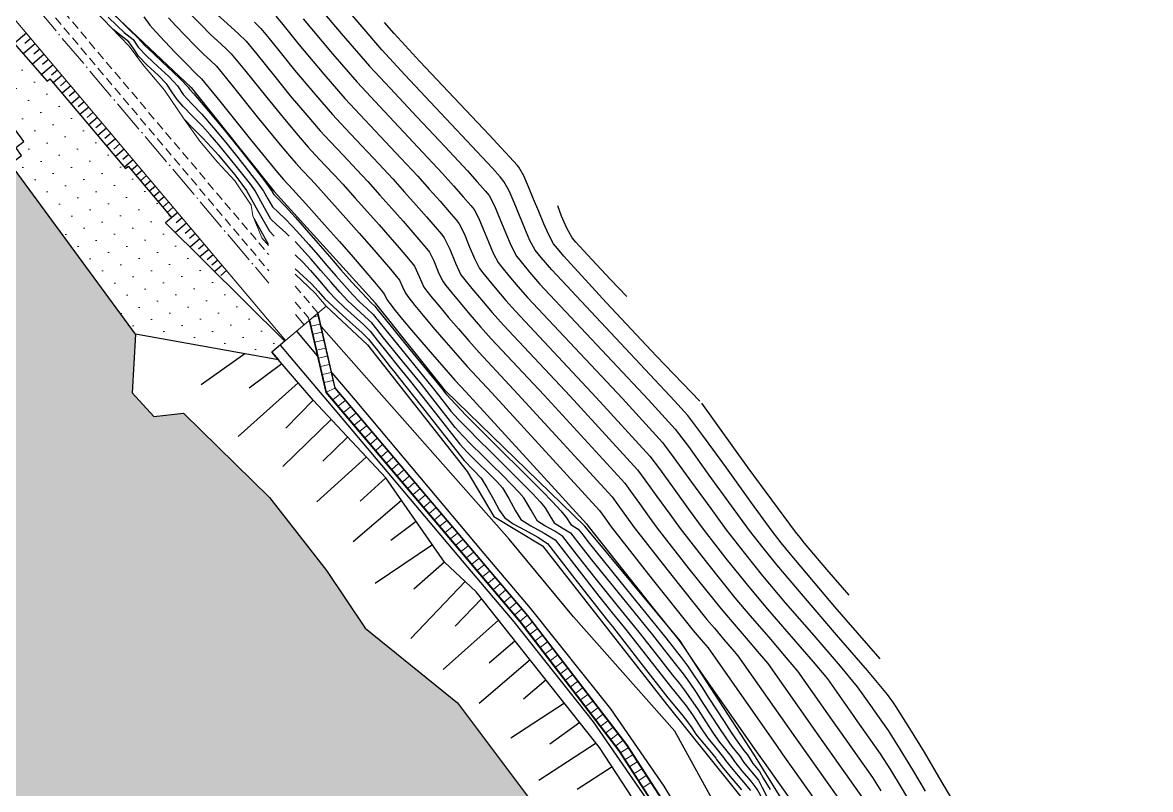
# Model space of a CAD drawing. Header units: millimetres. Extents: x -133 to 63340, y -143 to 109141.
# Drawn here: x 62505.7 to 62587.4, y 108462.6 to 108518.2 of the extents above; entities that cross this region are included whole.
import ezdxf

# ---------------------------------------------------------------- set-up
doc = ezdxf.new("R2010")
doc.units = ezdxf.units.MM
doc.header["$MEASUREMENT"] = 0
doc.linetypes.add('ACAD_ISO04W100', pattern=[30, 24, -3, 0, -3])
doc.linetypes.add('NASCOSTA', pattern=[9.525, 6.35, -3.175])
for name, color, linetype in [('Bâti', 7, 'Continuous'), ('CANALISATION', 2, 'Continuous'), ('colore lago', 131, 'Continuous'), ('curve livello 5m', 7, 'Continuous'), ('Limite fiume', 6, 'Continuous'), ('LIN010CO', 2, 'Continuous'), ('LIN010TR', 2, 'NASCOSTA'), ('LIN018CO', 6, 'Continuous'), ('LIN018TR', 6, 'NASCOSTA'), ('LINCOLO-ROSSO-070', 30, 'Continuous'), ('pendenze', 2, 'Continuous'), ('Per+Mod Surf', 7, 'Continuous'), ('sezioni', 7, 'Continuous'), ('Strade', 7, 'Continuous'), ('TalusHautBas', 7, 'Continuous')]:
    doc.layers.add(name, color=color, linetype=linetype)
doc.layers.add('Colori bordi', color=5, linetype='Continuous', plot=False)
doc.layers.add('no_plot', color=5, linetype='Continuous', plot=False)

msp = doc.modelspace()

# ---------------------------------------------------------------- hatches: boundary and pattern name
at = {"layer": 'colore lago', "linetype": 'Continuous', "lineweight": 0}
msp.add_hatch(color=256, dxfattribs=at).paths.add_polyline_path([(62548.2785, 108427.2813), (62545.2149, 108437.4977), (62544.7767, 108445.1398), (62545.6037, 108453.1916), (62543.8249, 108460.0907), (62537.2375, 108468.8864), (62530.5503, 108474.2875), (62527.7446, 108478.4761), (62523.6239, 108483.7567), (62517.3885, 108489.8759), (62515.2465, 108489.6403), (62513.6669, 108491.3373), (62513.9099, 108495.5974), (62504.855, 108507.9517), (62496.2324, 108519.7164), (62493.3544, 108519.0168), (62485.4277, 108525.3848), (62484.6684, 108528.5086), (62471.2359, 108544.4414), (62471.3593, 108544.5426), (62471.1446, 108544.7908), (62466.395, 108550.2796), (62461.1114, 108555.785), (62451.9812, 108564.9833), (62445.6934, 108571.4023), (62438.2814, 108579.0072), (62431.6209, 108586.0355), (62422.3658, 108596.3263), (62419.2028, 108600.3592), (62408.0987, 108615.7917), (62402.3619, 108624.9029), (62401.9106, 108624.6198), (62397.083, 108621.5924), (62391.7798, 108618.2667), (62379.1258, 108610.3312), (62385.2068, 108600.697), (62399.8054, 108577.5683), (62397.3883, 108576.0313), (62399.2665, 108572.8528), (62400.2625, 108570.8412), (62401.9219, 108566.4966), (62403.538, 108562.2348), (62405.2955, 108558.0946), (62407.9973, 108552.7666), (62411.016, 108547.6991), (62415.008, 108541.4499), (62417.547, 108537.4023), (62418.8645, 108535.302), (62423.7176, 108527.6886), (62427.3396, 108522.0308), (62428.8547, 108522.3015), (62431.9449, 108520.4683), (62435.17, 108517.1027), (62435.248, 108508.375), (62442.5794, 108497.7776), (62448.4078, 108490.3296), (62458.0371, 108478.2075), (62469.2124, 108462.4823), (62469.097, 108462.1315), (62477.4132, 108450.0308), (62487.1869, 108436.2424), (62497.2899, 108418.8124), (62505.266, 108404.2863), (62555.9335, 108404.5128), (62554.0622, 108410.815), (62549.8898, 108422.0895)])
at = {"layer": 'LIN010CO', "linetype": 'Continuous', "lineweight": 0}
h = msp.add_hatch(dxfattribs=at)
h.set_pattern_fill('DOTS', color=256, scale=20, angle=-44.743939, style=0)
h.set_pattern_definition([(315.2560609, (171409.96, 46934.0866), (1.323836897, 0.447862558), [0, -1.25])])
h.paths.add_polyline_path([(62504.8811, 108507.9162), (62505.7415, 108508.5468), (62505.3514, 108509.108), (62505.9583, 108509.5721), (62498.5473, 108519.7009), (62499.1148, 108520.1967), (62493.8099, 108527.2822), (62493.4316, 108527.0046), (62492.4144, 108531.1892), (62507.5188, 108513.939), (62507.7121, 108514.102), (62513.191, 108507.6033), (62513.3843, 108507.7663), (62516.5239, 108504.0423), (62516.0852, 108503.6724), (62524.7751, 108495.1454), (62523.7797, 108494.295), (62524.2678, 108493.7281), (62513.9099, 108495.5974)])

# ---------------------------------------------------------------- linework, layer by layer
at = {"layer": 'Bâti', "color": 2, "linetype": 'Continuous'}
for p, q in [((62525.5717, 108495.816), (62527.078, 108494.0371)), ((62524.3796, 108494.8098), (62525.6969, 108493.254)), ((62525.6969, 108493.254), (62528.6189, 108489.8031)), ((62528.1308, 108492.7937), (62529.813, 108490.807)), ((62529.813, 108490.807), (62539.1379, 108479.7127)), ((62528.6189, 108489.8031), (62537.9456, 108478.7067)), ((62539.1379, 108479.7127), (62542.5066, 108475.7473)), ((62537.9456, 108478.7067), (62541.3013, 108474.7566)), ((62542.5066, 108475.7473), (62548.3126, 108468.4438)), ((62541.3013, 108474.7566), (62547.0587, 108467.5143)), ((62548.3126, 108468.4438), (62552.1881, 108462.8297)), ((62547.0587, 108467.5143), (62550.8775, 108461.9823)), ((62552.1881, 108462.8297), (62557.2117, 108454.5211))]:
    msp.add_line(p, q, dxfattribs=at)
at = {"layer": 'CANALISATION', "linetype": 'Continuous', "lineweight": 0}
for p, q in [((62527.6952, 108491.3674), (62541.7494, 108474.7426)), ((62527.7412, 108491.3904), (62528.3351, 108491.688)), ((62528.2064, 108490.8401), (62528.6995, 108491.257)), ((62528.5938, 108490.3819), (62529.0869, 108490.7987)), ((62528.9812, 108489.9236), (62529.4743, 108490.3405)), ((62529.3686, 108489.4654), (62529.8617, 108489.8822)), ((62529.756, 108489.0071), (62530.2491, 108489.424)), ((62530.1434, 108488.5489), (62530.6365, 108488.9657)), ((62530.5308, 108488.0906), (62531.0239, 108488.5074)), ((62530.9182, 108487.6323), (62531.4113, 108488.0492)), ((62531.3056, 108487.1741), (62531.7987, 108487.5909)), ((62531.693, 108486.7158), (62532.1861, 108487.1327)), ((62532.0804, 108486.2576), (62532.5735, 108486.6744)), ((62532.4678, 108485.7993), (62532.9609, 108486.2162)), ((62532.8552, 108485.3411), (62533.3483, 108485.7579)), ((62533.2426, 108484.8828), (62533.7357, 108485.2997)), ((62533.63, 108484.4246), (62534.1231, 108484.8414)), ((62534.0174, 108483.9663), (62534.5105, 108484.3831)), ((62534.4048, 108483.508), (62534.8979, 108483.9249)), ((62534.7922, 108483.0498), (62535.2853, 108483.4666)), ((62535.1796, 108482.5915), (62535.6727, 108483.0084)), ((62535.567, 108482.1333), (62536.0601, 108482.5501)), ((62535.9544, 108481.675), (62536.4475, 108482.0919)), ((62536.3418, 108481.2168), (62536.8349, 108481.6336)), ((62536.7292, 108480.7585), (62537.2223, 108481.1754)), ((62537.1166, 108480.3003), (62537.6097, 108480.7171)), ((62537.504, 108479.842), (62537.9971, 108480.2588)), ((62537.8914, 108479.3837), (62538.3845, 108479.8006)), ((62538.2788, 108478.9255), (62538.7718, 108479.3423)), ((62538.6662, 108478.4672), (62539.1592, 108478.8841)), ((62539.0536, 108478.009), (62539.5466, 108478.4258)), ((62539.441, 108477.5507), (62539.934, 108477.9676)), ((62539.8284, 108477.0925), (62540.3214, 108477.5093)), ((62540.2158, 108476.6342), (62540.7088, 108477.0511)), ((62540.6032, 108476.176), (62541.0962, 108476.5928)), ((62540.9906, 108475.7177), (62541.4836, 108476.1345)), ((62541.378, 108475.2594), (62541.871, 108475.6763)), ((62541.7654, 108474.8012), (62542.2584, 108475.218)), ((62542.1324, 108474.3257), (62542.6448, 108474.7185)), ((62542.4974, 108473.8495), (62543.0099, 108474.2423)), ((62542.8625, 108473.3733), (62543.3749, 108473.7661)), ((62543.2275, 108472.8971), (62543.74, 108473.29)), ((62543.5926, 108472.421), (62544.105, 108472.8138)), ((62543.9576, 108471.9448), (62544.4701, 108472.3376)), ((62544.3227, 108471.4686), (62544.8351, 108471.8615)), ((62544.6877, 108470.9924), (62545.2002, 108471.3853)), ((62545.0528, 108470.5163), (62545.5652, 108470.9091)), ((62545.4178, 108470.0401), (62545.9303, 108470.4329)), ((62545.7829, 108469.5639), (62546.2953, 108469.9568)), ((62546.1479, 108469.0878), (62546.6604, 108469.4806)), ((62546.513, 108468.6116), (62547.0254, 108469.0044)), ((62546.878, 108468.1354), (62547.3905, 108468.5283)), ((62547.2431, 108467.6592), (62547.7555, 108468.0521)), ((62547.6081, 108467.1831), (62548.1206, 108467.5759)), ((62547.9732, 108466.7069), (62548.4856, 108467.0997)), ((62548.3382, 108466.2307), (62548.8507, 108466.6236)), ((62548.7033, 108465.7546), (62549.2157, 108466.1474)), ((62549.5968, 108465.619), (62549.0545, 108465.2686)), ((62549.9224, 108465.115), (62549.3801, 108464.7646)), ((62550.248, 108464.611), (62549.7056, 108464.2607)), ((62550.5736, 108464.107), (62550.0312, 108463.7567)), ((62550.8992, 108463.6031), (62550.3568, 108463.2527)), ((62551.2247, 108463.0991), (62550.6824, 108462.7487))]:
    msp.add_line(p, q, dxfattribs=at)
at = {"layer": 'CANALISATION', "linetype": 'Continuous', "lineweight": 0, "flags": 128}
for points in [[(62527.7412, 108491.3904), (62541.792, 108474.7697), (62548.9402, 108465.4455), (62554.7715, 108456.4189), (62560.1916, 108444.9551), (62565.546, 108428.5229)], [(62528.3351, 108491.688), (62542.295, 108475.1748), (62549.4685, 108465.8177), (62555.337, 108456.7335), (62560.7928, 108445.1941), (62566.1599, 108428.7229)], [(62528.3811, 108491.7111), (62542.334, 108475.2062), (62549.5094, 108465.8465), (62555.3808, 108456.7578), (62560.8394, 108445.2126), (62566.2075, 108428.7384)], [(62541.7494, 108474.7426), (62548.8991, 108465.4165), (62554.7275, 108456.3944), (62560.1448, 108444.9365), (62565.4982, 108428.5073)]]:
    msp.add_lwpolyline(points, dxfattribs=at)
at = {"layer": 'Colori bordi', "linetype": 'Continuous', "lineweight": 0, "flags": 128}
msp.add_lwpolyline([(62505.266, 108404.2863), (62555.9335, 108404.5128), (62554.0622, 108410.815), (62549.8898, 108422.0895), (62548.2785, 108427.2813), (62545.2149, 108437.4977), (62544.7767, 108445.1398), (62545.6037, 108453.1916), (62543.8249, 108460.0907), (62537.2375, 108468.8864), (62530.5503, 108474.2875), (62527.7446, 108478.4761), (62523.6239, 108483.7567), (62517.3885, 108489.8759), (62515.2465, 108489.6403), (62513.6669, 108491.3373), (62513.9099, 108495.5974), (62504.855, 108507.9517)], dxfattribs=at)
at = {"layer": 'curve livello 5m', "color": 2, "flags": 128}
for points in [[(62519.8583, 108518.7485), (62520.5499, 108518.101), (62521.366, 108517.3576), (62521.9207, 108516.8298), (62521.9207, 108516.8298), (62522.6901, 108515.8938), (62523.99, 108514.2735), (62525.1207, 108512.8796), (62525.1207, 108512.8796), (62526.3069, 108511.4749), (62527.2947, 108510.3341), (62527.2947, 108510.3341), (62528.0156, 108509.552), (62528.966, 108508.5433), (62529.9404, 108507.5099), (62530.733, 108506.6534), (62530.733, 108506.6534), (62531.6136, 108505.674), (62532.478, 108504.7035), (62533.2874, 108503.7867), (62534.0027, 108502.9682), (62534.5849, 108502.2926), (62534.9949, 108501.8046), (62535.1938, 108501.5488), (62535.1938, 108501.5488), (62535.5055, 108500.906), (62535.8254, 108500.1131), (62536.1408, 108499.458), (62536.1408, 108499.458), (62536.3799, 108499.1341), (62536.8244, 108498.582), (62537.4252, 108497.8602), (62538.1332, 108497.0269), (62538.8993, 108496.1405), (62539.6745, 108495.2593), (62539.6745, 108495.2593), (62543.5029, 108491.176), (62549.3404, 108484.7875), (62549.7611, 108484.2262), (62550.4156, 108483.3184), (62551.1228, 108482.3353), (62551.7017, 108481.548), (62551.7017, 108481.548), (62553.9963, 108478.5953), (62556.3086, 108475.7068), (62556.3086, 108475.7068), (62557.1232, 108474.7443), (62558.1419, 108473.5664), (62559.0924, 108472.4653), (62559.7025, 108471.7329), (62559.7025, 108471.7329), (62563.1043, 108466.882), (62563.398, 108466.4671), (62566.7315, 108461.7558)], [(62567.8363, 108472.0622), (62564.5625, 108475.8391), (62561.3443, 108479.6635), (62560.686, 108480.4858), (62560.0328, 108481.3264), (62560.0328, 108481.3264), (62558.5354, 108483.3629), (62556.7059, 108485.9059), (62555.0128, 108488.2542), (62553.9247, 108489.7063), (62552.9591, 108490.7631), (62544.0599, 108500.2548), (62543.2912, 108501.1436), (62542.8522, 108501.6897), (62542.4797, 108502.3861), (62542.1008, 108503.2505), (62541.7192, 108504.197), (62541.3386, 108505.1399), (62540.9629, 108505.9933), (62540.5959, 108506.6714), (62540.3112, 108507.0079), (62539.7682, 108507.6184), (62537.919, 108509.6167), (62535.6459, 108512.0276), (62533.4285, 108514.3807), (62531.7467, 108516.2055), (62528.8996, 108519.5391)], [(62511.9353, 108518.5774), (62512.5588, 108517.9557), (62513.0922, 108517.4565), (62513.0922, 108517.4565), (62513.729, 108516.957), (62514.0979, 108516.4063), (62514.7245, 108515.7508), (62515.5256, 108515.0047), (62516.3259, 108514.2592), (62516.9503, 108513.6054), (62516.9503, 108513.6054), (62517.3701, 108512.976), (62517.9994, 108512.3008), (62518.7243, 108511.5313), (62518.7243, 108511.5313), (62519.5665, 108510.5434), (62520.452, 108509.4763), (62521.3186, 108508.4074), (62522.1046, 108507.4141), (62522.7478, 108506.5735), (62523.1864, 108505.9632), (62523.1864, 108505.9632), (62523.5025, 108505.3955), (62523.82, 108504.8251), (62524.2346, 108504.4369), (62524.7478, 108503.9655), (62524.7478, 108503.9655), (62525.2587, 108503.4269), (62525.8349, 108502.7905), (62526.4578, 108502.0844), (62527.1087, 108501.3364), (62527.769, 108500.5744), (62528.4199, 108499.8263), (62529.0429, 108499.1201), (62529.6192, 108498.4836), (62530.1302, 108497.9448), (62530.1302, 108497.9448), (62530.6556, 108497.4601), (62531.1308, 108497.0176), (62531.1308, 108497.0176), (62531.6249, 108496.3873), (62533.5122, 108494.0686), (62535.3995, 108491.7501), (62535.3995, 108491.7501), (62535.8511, 108491.174), (62536.7545, 108490.0217), (62537.3131, 108489.41), (62537.9964, 108488.7008), (62538.7681, 108487.9232), (62539.5917, 108487.1065), (62540.4309, 108486.2797), (62541.2494, 108485.4719), (62542.0108, 108484.7124), (62542.6788, 108484.0303), (62543.2169, 108483.4547), (62543.5889, 108483.0148), (62543.5889, 108483.0148), (62543.9269, 108482.4297), (62544.2314, 108481.9218), (62544.2314, 108481.9218), (62544.805, 108481.5708), (62545.4172, 108481.2052), (62545.4172, 108481.2052), (62546.1749, 108480.2328), (62546.9377, 108479.2538), (62549.1491, 108476.5241), (62551.3565, 108473.7994), (62551.3565, 108473.7994), (62552.1984, 108472.7179), (62552.9945, 108471.6964), (62552.9945, 108471.6964), (62553.576, 108470.9885), (62554.0152, 108470.3689), (62554.5182, 108469.6186), (62555.0598, 108468.7893), (62555.6148, 108467.9327), (62556.1581, 108467.1004), (62556.6645, 108466.3444), (62557.109, 108465.7161), (62557.109, 108465.7161), (62557.6537, 108465.0485), (62557.9742, 108464.555), (62558.5277, 108463.88), (62559.0228, 108463.2691), (62559.0228, 108463.2691), (62559.3026, 108462.7526), (62559.6247, 108462.1491)]]:
    msp.add_lwpolyline(points, dxfattribs=at)
at = {"layer": 'Limite fiume', "color": 2, "linetype": 'Continuous'}
for p, q in [((62513.9099, 108495.5974), (62513.6669, 108491.3373)), ((62513.6669, 108491.3373), (62515.2465, 108489.6403)), ((62515.2465, 108489.6403), (62517.3885, 108489.8759)), ((62517.3885, 108489.8759), (62523.6239, 108483.7567)), ((62523.6239, 108483.7567), (62527.7445, 108478.4761)), ((62527.7445, 108478.4761), (62530.5503, 108474.2876)), ((62530.5503, 108474.2876), (62537.2375, 108468.8864)), ((62537.2375, 108468.8864), (62543.8249, 108460.0907))]:
    msp.add_line(p, q, dxfattribs=at)
at = {"layer": 'Limite fiume', "color": 2, "linetype": 'Continuous', "flags": 128}
msp.add_lwpolyline([(62504.855, 108507.9517), (62505.6462, 108508.5438), (62505.2483, 108509.1245), (62505.8251, 108509.5664), (62498.3906, 108519.7396), (62498.9821, 108520.1751), (62493.8035, 108527.2122), (62493.446, 108526.9455), (62492.4144, 108531.1892), (62507.5188, 108513.939), (62507.7121, 108514.102), (62513.191, 108507.6033), (62513.3843, 108507.7663), (62516.5239, 108504.0423), (62516.0852, 108503.6724), (62524.7228, 108495.1014), (62523.7797, 108494.295), (62524.2678, 108493.7281), (62513.9099, 108495.5974)], close=True, dxfattribs=at)
at = {"layer": 'LIN010CO', "linetype": 'Continuous', "lineweight": 0}
for p, q in [((62526.4446, 108496.7769), (62527.6952, 108491.3674)), ((62527.1267, 108496.9151), (62526.7826, 108496.8356)), ((62527.086, 108497.091), (62528.3351, 108491.688)), ((62527.1306, 108497.1201), (62528.3811, 108491.7111)), ((62526.5313, 108496.624), (62527.7412, 108491.3904)), ((62527.2619, 108496.3305), (62526.6328, 108496.185)), ((62527.397, 108495.7458), (62526.7679, 108495.6004)), ((62527.5322, 108495.1612), (62526.9031, 108495.0157)), ((62527.6673, 108494.5765), (62527.0383, 108494.4311)), ((62527.8025, 108493.9919), (62527.1734, 108493.8465)), ((62527.9376, 108493.4072), (62527.3086, 108493.2618)), ((62528.0728, 108492.8226), (62527.4437, 108492.6772)), ((62528.208, 108492.238), (62527.5789, 108492.0925))]:
    msp.add_line(p, q, dxfattribs=at)
at = {"layer": 'LIN010TR', "lineweight": 0, "ltscale": 0.1, "flags": 128}
for points in [[(62486.6191, 108545.1723), (62492.5042, 108538.1918), (62523.5556, 108501.3606)], [(62486.6243, 108544.0093), (62492.5094, 108537.0287), (62523.5608, 108500.1975)], [(62525.48, 108499.0779), (62527.1306, 108497.1201)], [(62525.4852, 108497.9149), (62526.4446, 108496.7769)]]:
    msp.add_lwpolyline(points, dxfattribs=at)
at = {"layer": 'LIN018CO', "color": 2}
for p, q in [((62506.0049, 108517.4094), (62505.1276, 108516.6697)), ((62506.6495, 108516.6448), (62505.7721, 108515.9052)), ((62506.3272, 108517.0271), (62505.8903, 108516.6588)), ((62507.294, 108515.8803), (62506.4167, 108515.1406)), ((62506.9718, 108516.2626), (62506.5348, 108515.8942)), ((62507.6163, 108515.498), (62507.1794, 108515.1297)), ((62507.9386, 108515.1158), (62507.0613, 108514.3761)), ((62508.2609, 108514.7335), (62507.824, 108514.3651)), ((62508.5832, 108514.3512), (62507.9512, 108513.8184)), ((62508.9055, 108513.9689), (62508.4685, 108513.6006)), ((62509.2278, 108513.5867), (62508.5958, 108513.0538)), ((62509.55, 108513.2044), (62509.1131, 108512.836)), ((62509.8723, 108512.8221), (62509.2403, 108512.2893)), ((62510.1946, 108512.4398), (62509.7577, 108512.0715)), ((62510.5169, 108512.0576), (62509.8849, 108511.5248)), ((62510.8392, 108511.6753), (62510.4022, 108511.3069)), ((62511.1615, 108511.293), (62510.5295, 108510.7602)), ((62511.4837, 108510.9107), (62511.0468, 108510.5424)), ((62511.806, 108510.5285), (62511.174, 108509.9957)), ((62512.1283, 108510.1462), (62511.6914, 108509.7778)), ((62512.4506, 108509.7639), (62511.8186, 108509.2311)), ((62512.7729, 108509.3817), (62512.3359, 108509.0133)), ((62513.0952, 108508.9994), (62512.4632, 108508.4666)), ((62513.4174, 108508.6171), (62512.9805, 108508.2487)), ((62513.7397, 108508.2348), (62513.1077, 108507.702)), ((62514.062, 108507.8526), (62513.6251, 108507.4842)), ((62514.3843, 108507.4703), (62513.9456, 108507.1005)), ((62514.7066, 108507.088), (62514.2696, 108506.7196)), ((62515.0289, 108506.7057), (62514.5902, 108506.3359)), ((62515.3512, 108506.3235), (62514.9142, 108505.9551)), ((62515.6734, 108505.9412), (62515.2348, 108505.5714)), ((62515.9957, 108505.5589), (62515.5588, 108505.1906)), ((62516.318, 108505.1766), (62515.8793, 108504.8068)), ((62516.9626, 108504.4121), (62516.0852, 108503.6724)), ((62516.6403, 108504.7944), (62516.2034, 108504.426)), ((62517.2849, 108504.0298), (62516.8479, 108503.6615)), ((62517.6071, 108503.6476), (62516.7979, 108502.9653)), ((62517.9294, 108503.2653), (62517.496, 108502.8998)), ((62518.2517, 108502.883), (62517.82, 108502.519)), ((62518.574, 108502.5007), (62517.8668, 108501.9046)), ((62518.8963, 108502.1185), (62518.468, 108501.7574)), ((62519.2186, 108501.7362), (62518.5795, 108501.1974)), ((62519.5408, 108501.3539), (62519.1074, 108500.9885)), ((62519.8631, 108500.9716), (62519.4314, 108500.6077)), ((62520.1854, 108500.5894), (62519.6484, 108500.1367)), ((62520.5077, 108500.2071), (62520.0795, 108499.8461))]:
    msp.add_line(p, q, dxfattribs=at)
at = {"layer": 'LIN018TR', "linetype": 'ACAD_ISO04W100', "lineweight": 0, "ltscale": 0.1, "flags": 128}
for points in [[(62486.6283, 108543.1077), (62523.5648, 108499.2959)], [(62525.4893, 108497.0133), (62526.1186, 108496.2668)]]:
    msp.add_lwpolyline(points, dxfattribs=at)
at = {"layer": 'LINCOLO-ROSSO-070', "linetype": 'Continuous', "lineweight": 0}
msp.add_line((62524.7751, 108495.1454), (62524.6155, 108495.0104), dxfattribs=at)
at = {"layer": 'no_plot', "flags": 128}
for points in [[(62526.364, 108520.2911), (62528.815, 108517.3885), (62530.8563, 108515.0313), (62532.3459, 108513.415), (62534.3099, 108511.3307), (62536.3233, 108509.1953), (62537.9612, 108507.4254), (62538.666, 108506.6367), (62539.2417, 108505.978), (62539.5155, 108505.6468), (62539.9058, 108504.9066), (62540.3062, 108503.965), (62540.7109, 108502.9532), (62541.114, 108502.0023), (62541.5099, 108501.2434), (62541.8336, 108500.8287), (62542.4531, 108500.0925), (62543.1828, 108499.2557), (62551.0678, 108490.8457), (62553.0078, 108488.7226), (62553.9625, 108487.4486), (62555.4479, 108485.3884), (62557.0529, 108483.1574), (62558.3666, 108481.3707), (62559.3481, 108480.1077), (62560.3372, 108478.8721), (62562.2616, 108476.5982), (62564.6682, 108473.8156), (62566.9137, 108471.2143), (62568.355, 108469.4842), (62568.6593, 108469.0502), (62568.6856, 108469.0131), (62568.9838, 108468.5916), (62569.9724, 108467.023), (62571.023, 108465.3033), (62572.0807, 108463.5273), (62573.0904, 108461.7899)], [(62512.3295, 108518.7876), (62512.9606, 108518.1529), (62513.5748, 108517.5518), (62513.9878, 108517.1646), (62514.0425, 108517.1216), (62514.0742, 108517.0743), (62514.5716, 108516.5351), (62515.201, 108515.9273), (62515.8962, 108515.2855), (62516.5911, 108514.644), (62517.2192, 108514.0372), (62517.7145, 108513.4997), (62517.8121, 108513.3533), (62518.127, 108513.0173), (62519.1981, 108511.761), (62520.3242, 108510.4039), (62521.4264, 108509.0446), (62522.4259, 108507.7812), (62523.2439, 108506.7123), (62523.8016, 108505.9361), (62523.8646, 108505.823), (62523.9279, 108505.7093), (62524.1129, 108505.5379), (62524.7634, 108504.8521), (62525.4971, 108504.0419), (62526.2902, 108503.1428), (62527.1189, 108502.1903), (62527.9596, 108501.2201), (62528.7884, 108500.2676), (62529.5816, 108499.3684), (62530.3154, 108498.558), (62530.966, 108497.872), (62531.2437, 108497.6148), (62531.3808, 108497.4399), (62533.7836, 108494.4879), (62536.1864, 108491.5359), (62536.2694, 108491.4301), (62536.4353, 108491.2184), (62537.0746, 108490.5161), (62537.8487, 108489.7084), (62538.7226, 108488.8231), (62539.6616, 108487.8883), (62540.631, 108486.9317), (62541.596, 108485.9813), (62542.5218, 108485.0649), (62543.3735, 108484.2104), (62544.1165, 108483.4456), (62544.7159, 108482.7986), (62545.137, 108482.297), (62545.432, 108481.7952), (62545.9765, 108481.4662), (62546.3244, 108481.0196), (62546.6747, 108480.5701), (62549.5015, 108477.0808), (62552.3231, 108473.5979), (62552.7571, 108473.0404), (62553.1675, 108472.5138), (62553.4673, 108472.1489), (62553.8954, 108471.5501), (62554.3772, 108470.8415), (62554.8974, 108470.054), (62555.4409, 108469.2189), (62555.9927, 108468.367), (62556.5375, 108467.5296), (62557.0604, 108466.7377), (62557.5462, 108466.0224), (62557.9798, 108465.4147), (62558.227, 108465.1117), (62558.6351, 108464.4833), (62559.0992, 108463.9142), (62559.3656, 108463.4185), (62559.8721, 108462.593)], [(62517.9456, 108518.7504), (62518.6582, 108518.0095), (62519.341, 108517.32), (62519.8456, 108516.8477), (62520.441, 108516.3054), (62520.8456, 108515.9204), (62521.7988, 108514.7608), (62523.4092, 108512.7535), (62524.8099, 108511.0267), (62525.6798, 108509.9965), (62526.4043, 108509.1599), (62526.933, 108508.5862), (62527.6301, 108507.8465), (62528.3447, 108507.0886), (62528.926, 108506.4604), (62529.8221, 108505.4643), (62530.7082, 108504.4712), (62531.5539, 108503.516), (62532.3289, 108502.6333), (62533.0027, 108501.858), (62533.545, 108501.2249), (62533.9254, 108500.7687), (62534.1134, 108500.5242), (62534.4544, 108499.773), (62534.7985, 108499.0117), (62535.0149, 108498.7148), (62535.4079, 108498.2213), (62535.9425, 108497.5728), (62536.5837, 108496.8109), (62537.2966, 108495.9772), (62538.0461, 108495.1131), (62538.7974, 108494.2602), (62541.6117, 108491.2586), (62548.4235, 108483.8038), (62548.848, 108483.2311), (62549.483, 108482.3478), (62550.0354, 108481.5924), (62552.6583, 108478.2172), (62555.3014, 108474.9155), (62555.8386, 108474.2808), (62556.5103, 108473.5041), (62557.1371, 108472.778), (62557.5394, 108472.2951), (62561.7156, 108466.34), (62562.076, 108465.8306), (62566.1684, 108460.0468)], [(62514.5161, 108518.5864), (62514.9507, 108517.9992), (62515.3922, 108517.4989), (62516.0291, 108516.8103), (62516.7808, 108516.0182), (62517.5668, 108515.2076), (62518.3066, 108514.4632), (62518.6954, 108514.1015), (62520.0162, 108512.4949), (62522.2474, 108509.7136), (62524.1882, 108507.3209), (62524.6235, 108506.8113), (62524.9581, 108506.4528), (62525.3119, 108506.0744), (62526.459, 108504.7992), (62527.5933, 108503.5279), (62528.676, 108502.3051), (62529.6681, 108501.1751), (62530.5307, 108500.1826), (62531.2249, 108499.3721), (62531.7119, 108498.7881), (62531.9526, 108498.4752), (62532.1139, 108498.119), (62532.3345, 108497.8131), (62532.7259, 108497.3167), (62533.2593, 108496.6643), (62533.9056, 108495.8901), (62534.636, 108495.0284), (62535.4217, 108494.1137), (62536.2337, 108493.1801), (62537.0432, 108492.262), (62537.8292, 108491.4237), (62546.5898, 108481.8362), (62546.703, 108481.681), (62551.2978, 108475.8551), (62553.2897, 108473.3964), (62553.3405, 108473.3312), (62553.3585, 108473.3092), (62553.7176, 108472.7797), (62554.3082, 108471.891), (62554.8214, 108471.1262), (62558.9381, 108465.2559), (62559.4322, 108464.5575), (62565.0422, 108456.6289)], [(62516.3025, 108518.5178), (62516.8535, 108517.9221), (62517.5038, 108517.2369), (62518.1838, 108516.5356), (62518.8238, 108515.8916), (62519.3325, 108515.4204), (62519.7705, 108515.0109), (62520.9075, 108513.6279), (62522.8283, 108511.2336), (62524.4991, 108509.1738), (62525.0528, 108508.5181), (62525.5139, 108507.9856), (62525.9912, 108507.4706), (62526.602, 108506.8235), (62527.119, 108506.2674), (62528.1405, 108505.1318), (62529.1508, 108503.9996), (62530.115, 108502.9105), (62530.9985, 108501.9042), (62531.7667, 108501.0203), (62532.385, 108500.2985), (62532.8186, 108499.7784), (62533.033, 108499.4997), (62533.2437, 108499.0356), (62533.4562, 108498.5654), (62533.6978, 108498.2339), (62534.1365, 108497.683), (62534.7333, 108496.9591), (62535.4491, 108496.1086), (62536.2449, 108495.1778), (62537.0817, 108494.2132), (62537.9203, 108493.2611), (62539.7204, 108491.3411), (62547.5067, 108482.82), (62547.8994, 108482.2834), (62548.3692, 108481.6367), (62551.3204, 108477.8391), (62554.2943, 108474.1241), (62554.8787, 108473.4418), (62555.3763, 108472.8573), (62560.3268, 108465.798), (62560.7541, 108465.194), (62565.6053, 108458.3378)], [(62522.5175, 108518.201), (62522.9958, 108517.7392), (62523.5815, 108517.0268), (62524.5709, 108515.7935), (62525.4315, 108514.7324), (62526.9339, 108512.9533), (62528.1851, 108511.5084), (62529.0982, 108510.5177), (62530.302, 108509.2402), (62531.5361, 108507.9313), (62532.5401, 108506.8464), (62533.3996, 108505.8896), (62534.2334, 108504.9515), (62534.9896, 108504.0915), (62535.6164, 108503.3689), (62536.0619, 108502.843), (62536.2742, 108502.5733), (62536.6721, 108501.7528), (62537.0805, 108500.7405), (62537.483, 108499.9044), (62537.755, 108499.5414), (62538.2715, 108498.9078), (62538.9588, 108498.0911), (62539.7434, 108497.1788), (62540.5516, 108496.2584), (62545.3941, 108491.0934), (62550.2572, 108485.7713), (62550.8114, 108485.0318), (62551.6736, 108483.8359), (62552.6053, 108482.5408), (62553.3679, 108481.5037), (62555.3342, 108478.9734), (62557.3157, 108476.4981), (62558.4078, 108475.2078), (62559.7734, 108473.6287), (62561.0477, 108472.1525), (62561.8656, 108471.1707), (62564.4931, 108467.4241), (62564.7199, 108467.1036), (62567.2946, 108463.4647), (62567.8956, 108462.511)], [(62524.0709, 108518.6486), (62524.4728, 108518.1598), (62525.1518, 108517.3134), (62525.7423, 108516.5853), (62527.5609, 108514.4317), (62529.0755, 108512.6827), (62530.1808, 108511.4835), (62531.638, 108509.937), (62533.1318, 108508.3526), (62534.3471, 108507.0394), (62535.1767, 108506.115), (62535.9644, 108505.226), (62536.6381, 108504.455), (62537.1256, 108503.8848), (62537.3546, 108503.5978), (62537.7158, 108502.8885), (62538.0868, 108501.985), (62538.4594, 108501.0761), (62538.8253, 108500.3507), (62539.056, 108500.0428), (62539.4942, 108499.5052), (62540.0774, 108498.8123), (62540.743, 108498.0383), (62541.4286, 108497.2575), (62547.2854, 108491.0108), (62551.1741, 108486.7551), (62551.8618, 108485.8374), (62552.9317, 108484.3534), (62554.0879, 108482.7464), (62555.0341, 108481.4594), (62556.6722, 108479.3515), (62558.3229, 108477.2895), (62559.6924, 108475.6712), (62561.405, 108473.691), (62563.003, 108471.8398), (62564.0288, 108470.6085), (62565.8818, 108467.9661), (62566.0418, 108467.7401), (62567.8577, 108465.1737), (62568.5879, 108464.015), (62569.3639, 108462.7447), (62570.1452, 108461.4329)], [(62526.0532, 108518.4382), (62528.188, 108515.9101), (62529.9659, 108513.857), (62531.2633, 108512.4492), (62532.9739, 108510.6339), (62534.7276, 108508.774), (62536.1542, 108507.2324), (62536.9378, 108506.3578), (62537.6504, 108505.5497), (62538.1851, 108504.9304), (62538.435, 108504.6223), (62538.7741, 108503.9792), (62539.122, 108503.1613), (62539.4735, 108502.2824), (62539.8237, 108501.4563), (62540.1676, 108500.797), (62540.4331, 108500.449), (62540.9448, 108499.8302), (62541.6024, 108499.0597), (62542.3057, 108498.2566), (62549.1766, 108490.9282), (62552.091, 108487.7388), (62552.9121, 108486.643), (62554.1898, 108484.8709), (62555.5704, 108482.9519), (62556.7003, 108481.4151), (62558.0101, 108479.7296), (62559.33, 108478.0808), (62560.977, 108476.1347), (62563.0366, 108473.7533), (62564.9584, 108471.527), (62566.1919, 108470.0464), (62567.2706, 108468.5082), (62567.3637, 108468.3766), (62568.4207, 108466.8827), (62569.2801, 108465.519), (62570.1935, 108464.024), (62571.113, 108462.4801)], [(62554.7856, 108490.7495), (62551.6382, 108494.0125), (62547.9905, 108497.9029), (62544.937, 108501.2538), (62544.937, 108501.2538), (62544.4644, 108501.8003), (62544.1945, 108502.136), (62544.1945, 108502.136), (62543.8387, 108502.7885), (62543.4772, 108503.5888), (62543.1126, 108504.4765), (62542.7475, 108505.3914), (62542.3847, 108506.2732), (62542.0267, 108507.0614), (62541.6763, 108507.6959), (62541.6763, 108507.6959), (62541.5753, 108507.8115), (62539.5147, 108510.038), (62536.9818, 108512.7244), (62534.5111, 108515.3465), (62532.6371, 108517.3798), (62532.6371, 108517.3798), (62531.9469, 108518.188)], [(62525.0489, 108502.7045), (62524.8082, 108502.9291), (62524.1287, 108503.5381), (62523.7121, 108503.941), (62523.7121, 108503.941), (62523.1403, 108504.9679), (62522.5711, 108505.9903), (62522.2517, 108506.4348), (62521.7833, 108507.0469), (62521.2109, 108507.7703), (62520.5797, 108508.5488), (62519.9349, 108509.3259), (62519.3215, 108510.0453), (62519.3215, 108510.0453), (62518.7546, 108510.6616), (62518.0404, 108511.4053), (62517.3684, 108512.1074), (62516.928, 108512.5987), (62516.928, 108512.5987), (62516.5502, 108513.1673), (62516.186, 108513.7112), (62516.186, 108513.7112), (62515.5489, 108514.3601), (62514.7606, 108515.0879), (62514.1216, 108515.7384), (62514.1216, 108515.7384), (62513.7565, 108516.2882), (62513.4156, 108516.7923), (62513.4156, 108516.7923), (62512.8642, 108517.2298), (62512.2958, 108517.6714)], [(62517.4354, 108511.1818), (62518.0813, 108510.5098), (62518.7742, 108509.7904), (62519.4136, 108509.1163), (62519.9188, 108508.5593), (62520.5047, 108507.8671), (62521.1032, 108507.1332), (62521.6187, 108506.4769), (62521.9558, 108506.0174), (62522.7781, 108504.5404), (62523.6041, 108503.0569), (62523.9633, 108502.6997)], [(62549.4919, 108498.3303), (62548.3165, 108499.5487), (62546.9544, 108501.0016), (62545.8141, 108502.2529), (62545.8141, 108502.2529), (62545.5368, 108502.5824), (62545.1547, 108503.2847), (62544.7677, 108504.1392), (62544.4918, 108504.8896)], [(62522.4747, 108504.0074), (62523.4962, 108502.1727), (62523.5522, 108502.1157)], [(62559.3822, 108461.8195), (62558.9463, 108462.624), (62558.9463, 108462.624), (62558.4921, 108463.2002), (62557.8483, 108463.9617), (62557.3134, 108464.6267), (62557.3134, 108464.6267), (62557.0805, 108464.9853), (62556.6653, 108465.4948), (62556.2383, 108466.0175), (62556.2383, 108466.0175), (62555.775, 108466.6811), (62555.2381, 108467.4966), (62554.6775, 108468.3613), (62554.1431, 108469.1727), (62553.6847, 108469.8282), (62553.6847, 108469.8282), (62553.3007, 108470.2972), (62552.8215, 108470.8791), (62552.8215, 108470.8791), (62551.6397, 108472.3954), (62550.3898, 108474.0009), (62550.3898, 108474.0009), (62548.7968, 108475.9674), (62547.2007, 108477.9375), (62547.2007, 108477.9375), (62546.0254, 108479.4459), (62544.8578, 108480.9443), (62544.2763, 108481.3173), (62543.5593, 108481.6954), (62543.0307, 108482.0484), (62543.0307, 108482.0484), (62542.5616, 108482.8309), (62542.0407, 108483.7325), (62542.0407, 108483.7325), (62541.6829, 108484.1484), (62541.1467, 108484.7101), (62540.4837, 108485.3762), (62539.7456, 108486.1053), (62538.9839, 108486.8562), (62538.2503, 108487.5873), (62537.5963, 108488.2573), (62537.0736, 108488.825), (62537.0736, 108488.825), (62535.4328, 108490.9179), (62534.6126, 108491.9642), (62533.2409, 108493.6494), (62531.8691, 108495.3347), (62531.8691, 108495.3347), (62531.3809, 108495.9589), (62531.0179, 108496.4205), (62531.0179, 108496.4205), (62530.5307, 108496.8846), (62529.8584, 108497.4887), (62529.2943, 108498.0176), (62529.2943, 108498.0176), (62528.7186, 108498.6329), (62528.0514, 108499.385), (62527.3384, 108500.2055), (62526.6255, 108501.026), (62525.9583, 108501.778), (62525.4656, 108502.3045)], [(62525.4699, 108501.3382), (62526.0177, 108500.8207), (62526.5796, 108500.2103), (62527.238, 108499.4556), (62527.8964, 108498.701), (62528.4585, 108498.0904), (62529.0283, 108497.5493), (62529.7431, 108496.9052), (62530.4272, 108496.2869), (62530.905, 108495.8234), (62531.4203, 108495.1682), (62532.1133, 108494.2821), (62532.9695, 108493.2302), (62533.8257, 108492.1784), (62535.0146, 108490.6618), (62537.3928, 108487.6282), (62537.9561, 108487.0291), (62538.6796, 108486.306), (62539.4315, 108485.5647), (62540.0798, 108484.9108), (62540.4926, 108484.4502), (62540.9497, 108483.6953), (62541.4352, 108482.787), (62541.8301, 108482.1751), (62542.5442, 108481.6981), (62543.5129, 108481.1873), (62544.2985, 108480.6833), (62545.8758, 108478.659), (62547.4638, 108476.6211), (62548.4444, 108475.4107), (62549.4232, 108474.2024), (62551.081, 108472.073), (62552.6485, 108470.0617), (62553.2841, 108469.2899), (62553.7935, 108468.6678), (62554.2923, 108467.9371), (62554.8644, 108467.0566), (62555.3675, 108466.3188), (62555.9454, 108465.6115), (62556.5072, 108464.922), (62556.6525, 108464.6984), (62557.1676, 108464.0484), (62557.8229, 108463.2708), (62558.4472, 108462.5272)], [(62525.4744, 108500.3429), (62526.064, 108499.8099), (62526.6526, 108499.2483), (62527.1376, 108498.7058), (62527.6226, 108498.1632), (62528.1908, 108497.6184), (62528.9085, 108496.9668), (62529.6589, 108496.2939), (62530.3256, 108495.6852), (62530.7921, 108495.2262), (62531.4597, 108494.3775), (62532.3574, 108493.2295), (62532.6981, 108492.811), (62533.0387, 108492.3925), (62534.5963, 108490.4057), (62537.712, 108486.4315), (62538.3749, 108485.7567), (62538.9444, 108485.1679), (62539.3672, 108484.4949), (62539.831, 108483.6335), (62540.2729, 108482.8227), (62540.6294, 108482.3017), (62541.2526, 108481.857), (62542.1337, 108481.3811), (62543.04, 108480.8957), (62543.7391, 108480.4224), (62545.7263, 108477.8721), (62547.7268, 108475.3048), (62548.092, 108474.8539), (62548.4566, 108474.4039), (62550.5222, 108471.7505), (62552.4754, 108469.2443), (62552.97, 108468.6412), (62553.5476, 108467.9447), (62553.9022, 108467.5075), (62554.1986, 108467.0653), (62554.4968, 108466.6202), (62554.9506, 108466.0553), (62555.4981, 108465.4037), (62555.934, 108464.8588), (62555.9916, 108464.7701), (62556.4913, 108464.1325), (62557.1319, 108463.3656), (62557.8028, 108462.5738)], [(62554.91, 108490.5961), (62558.2714, 108485.9149), (62561.699, 108481.2821), (62562.024, 108480.8639), (62562.3515, 108480.4548), (62563.9525, 108478.5522), (62565.5811, 108476.6733)]]:
    msp.add_lwpolyline(points, dxfattribs=at)
at = {"layer": 'pendenze', "linetype": 'Continuous'}
for p, q in [((62521.8364, 108494.1669), (62518.6672, 108491.923)), ((62524.5071, 108493.4501), (62522.1325, 108491.6905)), ((62525.6939, 108492.0718), (62521.3562, 108488.1816)), ((62526.7804, 108490.8099), (62524.8091, 108488.7738)), ((62528.0893, 108489.4056), (62524.5903, 108485.9995)), ((62529.2692, 108488.1398), (62527.4686, 108486.3876)), ((62530.6266, 108486.6835), (62527.0509, 108483.449)), ((62532.0286, 108485.1793), (62530.1904, 108483.4906)), ((62533.1768, 108483.5389), (62529.6673, 108480.5567)), ((62534.241, 108482.0184), (62532.407, 108480.6414)), ((62535.4161, 108480.3396), (62531.2659, 108477.5292)), ((62536.2989, 108479.0783), (62534.0595, 108477.1146)), ((62537.7765, 108477.6829), (62533.841, 108473.533)), ((62538.9807, 108476.4188), (62537.0578, 108474.4464)), ((62540.2081, 108474.8723), (62536.1981, 108471.2976)), ((62541.4042, 108473.3653), (62539.5255, 108471.761)), ((62542.4974, 108471.9878), (62538.7965, 108468.8334)), ((62543.6482, 108470.5378), (62542.0186, 108469.1405)), ((62544.9801, 108468.8597), (62541.1009, 108466.3256)), ((62546.0951, 108467.4548), (62543.9278, 108465.8875)), ((62547.2817, 108465.9596), (62543.1171, 108463.2391)), ((62548.4419, 108464.2468), (62545.9019, 108462.6093))]:
    msp.add_line(p, q, dxfattribs=at)
at = {"layer": 'Per+Mod Surf', "color": 2, "linetype": 'Continuous'}
for p, q in [((62527.7116, 108497.6178), (62530.7175, 108494.8315)), ((62530.7175, 108494.8315), (62537.9226, 108485.6416)), ((62537.9226, 108485.6416), (62539.8562, 108482.3832)), ((62539.8562, 108482.3832), (62543.3867, 108480.258)), ((62543.3867, 108480.258), (62552.3791, 108468.7891)), ((62552.3791, 108468.7891), (62558.7356, 108460.8454))]:
    msp.add_line(p, q, dxfattribs=at)
at = {"layer": 'sezioni', "linetype": 'Continuous', "lineweight": 0}
for p, q in [((62493.5678, 108532.1616), (62524.7751, 108495.1454)), ((62526.9269, 108498.5699), (62525.4761, 108499.9513)), ((62527.7116, 108497.6177), (62526.9269, 108498.5699)), ((62524.7751, 108495.1454), (62527.7116, 108497.6177))]:
    msp.add_line(p, q, dxfattribs=at)
at = {"layer": 'sezioni', "linetype": 'Continuous', "lineweight": 0, "flags": 128}
msp.add_lwpolyline([(62523.5526, 108502.0299), (62523.0665, 108502.5737), (62522.4039, 108504.179), (62522.2812, 108504.9528), (62521.1116, 108506.7048), (62519.8544, 108508.0693), (62518.5668, 108509.5826), (62517.4355, 108511.1817), (62516.0203, 108513.2795), (62514.4107, 108515.1581), (62513.444, 108516.4703), (62512.157, 108517.8166), (62509.8332, 108520.2614), (62508.7249, 108521.4307), (62507.9369, 108522.5658), (62507.4332, 108523.7732), (62506.9926, 108524.6131), (62504.382, 108527.5172), (62502.0006, 108529.1282), (62500.3441, 108530.4818), (62499.2979, 108531.3458), (62498.3648, 108532.7893), (62496.1829, 108535.067), (62493.7349, 108538.2872)], dxfattribs=at)
at = {"layer": 'Strade', "color": 2, "linetype": 'Continuous', "flags": 128}
msp.add_lwpolyline([(62587.423, 108414.0638), (62585.4131, 108417.1722), (62581.5074, 108422.4558), (62576.2398, 108429.2933), (62569.3907, 108439.1578), (62563.6202, 108448.4351), (62557.9162, 108457.8037), (62552.9798, 108466.8307), (62545.6258, 108475.1069), (62540.9696, 108480.7362), (62531.007, 108492.0228), (62527.3516, 108496.1641)], dxfattribs=at)
at = {"layer": 'TalusHautBas', "color": 2, "linetype": 'Continuous'}
for p, q in [((62510.1979, 108520.8066), (62517.9461, 108513.4676)), ((62517.9461, 108513.4676), (62523.9548, 108505.9294)), ((62531.287, 108497.8441), (62523.9548, 108505.9294)), ((62536.3635, 108491.4877), (62531.287, 108497.8441)), ((62526.7804, 108490.8099), (62523.7797, 108494.295)), ((62546.4514, 108481.6877), (62536.3635, 108491.4877)), ((62532.0286, 108485.1793), (62526.7804, 108490.8099)), ((62536.2989, 108479.0783), (62532.0286, 108485.1793)), ((62553.3516, 108473.3835), (62546.4514, 108481.6877)), ((62538.5786, 108476.9255), (62536.2989, 108479.0783)), ((62547.524, 108465.6543), (62538.5786, 108476.9255)), ((62558.7033, 108465.1643), (62553.3516, 108473.3835)), ((62554.7194, 108454.6204), (62547.524, 108465.6543)), ((62564.6745, 108455.5129), (62558.7033, 108465.1643))]:
    msp.add_line(p, q, dxfattribs=at)

doc.saveas('drawing.dxf')
